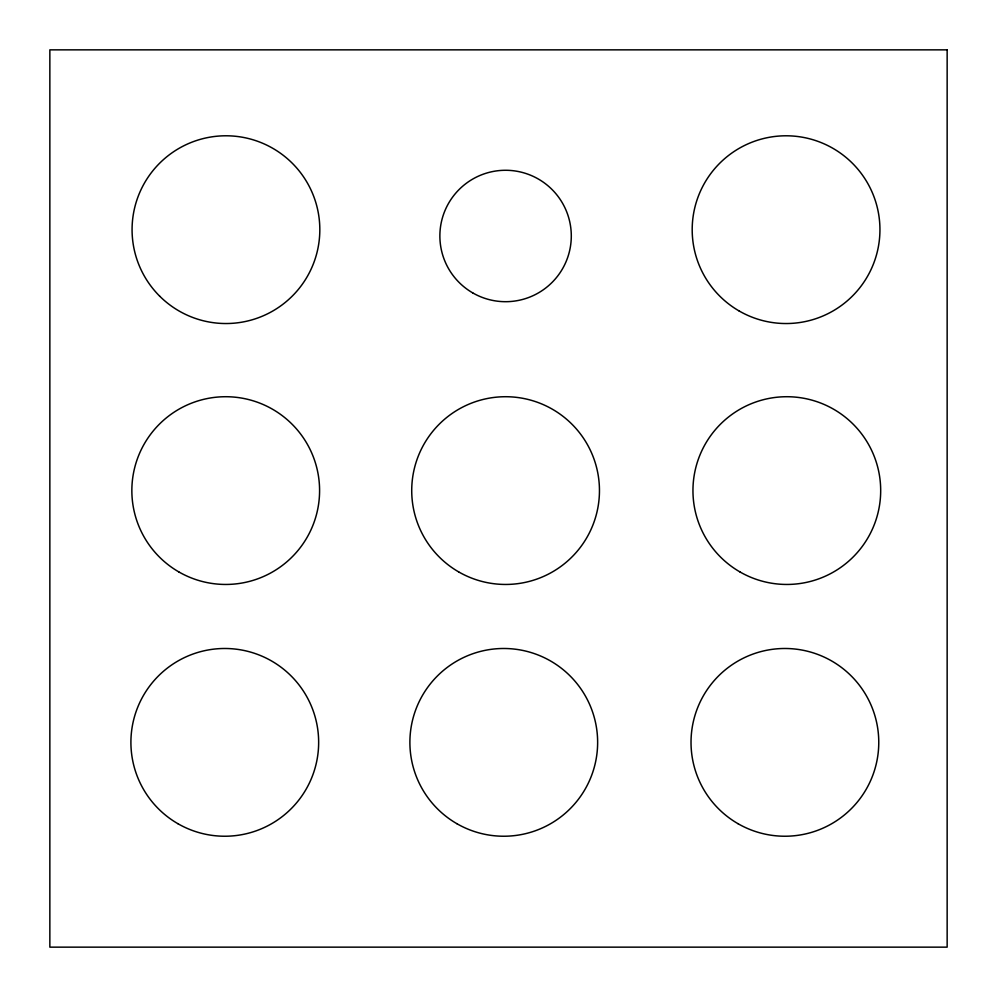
<?xml version="1.0" encoding="UTF-8"?>
<svg xmlns="http://www.w3.org/2000/svg" width="997" height="997" viewBox="0 0 997 997"><rect width="100%" height="100%" fill="white"/><g stroke="black" fill="none" stroke-linecap="round" stroke-linejoin="round"><path stroke-width="1.5" d="M947.15 49.85L49.85 49.85L49.85 947.15L947.15 947.15L947.15 49.85M472.728 292.894A65.715 65.715 0 0 0 571.293 235.99A65.715 65.715 0 0 0 472.728 179.074A65.715 65.715 0 0 0 472.728 292.894M737.954 823.659A93.88 93.88 0 0 0 878.768 742.354A93.88 93.88 0 0 0 737.954 661.061A93.88 93.88 0 0 0 737.954 823.659M456.825 823.659A93.88 93.88 0 0 0 597.639 742.354A93.88 93.88 0 0 0 456.825 661.061A93.88 93.88 0 0 0 456.825 823.659M177.84 823.659A93.88 93.88 0 0 0 318.654 742.354A93.88 93.88 0 0 0 177.84 661.061A93.88 93.88 0 0 0 177.84 823.659M739.874 571.879A93.88 93.88 0 0 0 880.687 490.586A93.88 93.88 0 0 0 739.874 409.293A93.88 93.88 0 0 0 739.874 571.879M458.645 571.879A93.88 93.88 0 0 0 599.459 490.586A93.88 93.88 0 0 0 458.645 409.293A93.88 93.88 0 0 0 458.645 571.879M178.775 571.879A93.88 93.88 0 0 0 319.588 490.586A93.88 93.88 0 0 0 178.775 409.293A93.88 93.88 0 0 0 178.775 571.879M739.126 310.964A93.88 93.88 0 0 0 879.94 229.659A93.88 93.88 0 0 0 739.126 148.366A93.88 93.88 0 0 0 739.126 310.964M159.57 296.047A93.88 93.88 0 0 0 316.622 253.961A93.88 93.88 0 0 0 201.656 138.982A93.88 93.88 0 0 0 159.57 296.047"/></g></svg>
